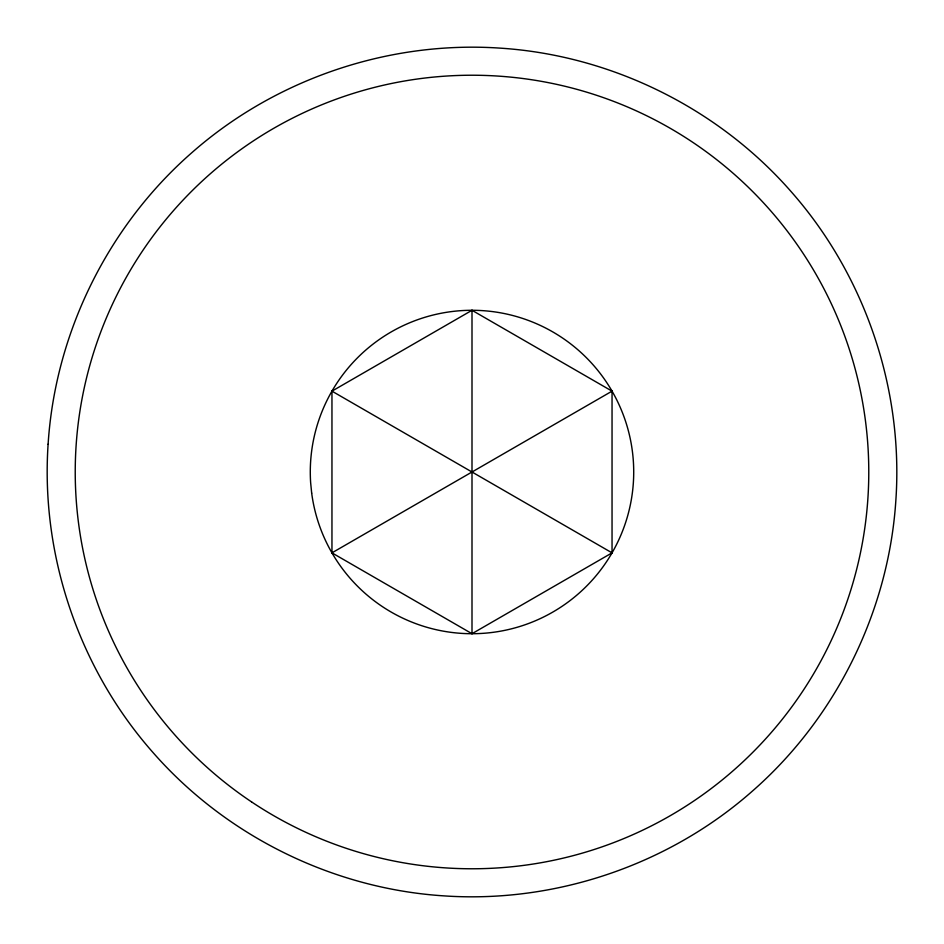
<?xml version="1.0" encoding="UTF-8"?>
<svg xmlns="http://www.w3.org/2000/svg" width="944" height="944" viewBox="0 0 944 944"><rect width="100%" height="100%" fill="white"/><g stroke="black" fill="none" stroke-linecap="round" stroke-linejoin="round"><path stroke-width="1.42" d="M331.958 391.146L472 310.293L612.042 391.146L612.042 552.854L472 633.707L331.958 552.854L331.958 391.146L612.042 552.854M331.958 552.854L612.042 391.146M472 310.293L472 633.707M48.109 444.211C40.592 555.355 78.989 668.494 152.621 752.085C225.887 835.995 333.043 888.847 444.211 895.891C555.355 903.408 668.494 865.011 752.085 791.379C835.995 718.113 888.847 610.957 895.891 499.789C903.408 388.645 865.011 275.506 791.379 191.915C718.113 108.005 610.957 55.153 499.789 48.109C388.645 40.592 275.506 78.989 191.915 152.621C108.005 225.887 55.153 333.043 48.109 444.211M311.673 493.11L310.635 482.573A161.707 161.707 0 0 1 540.346 325.444A161.707 161.707 0 0 1 567.615 602.414A161.707 161.707 0 0 1 311.673 493.11M251.564 801.904A396.775 396.775 0 0 0 867.925 497.948A396.775 396.775 0 0 0 296.51 116.147A396.775 396.775 0 0 0 251.564 801.904"/></g></svg>
